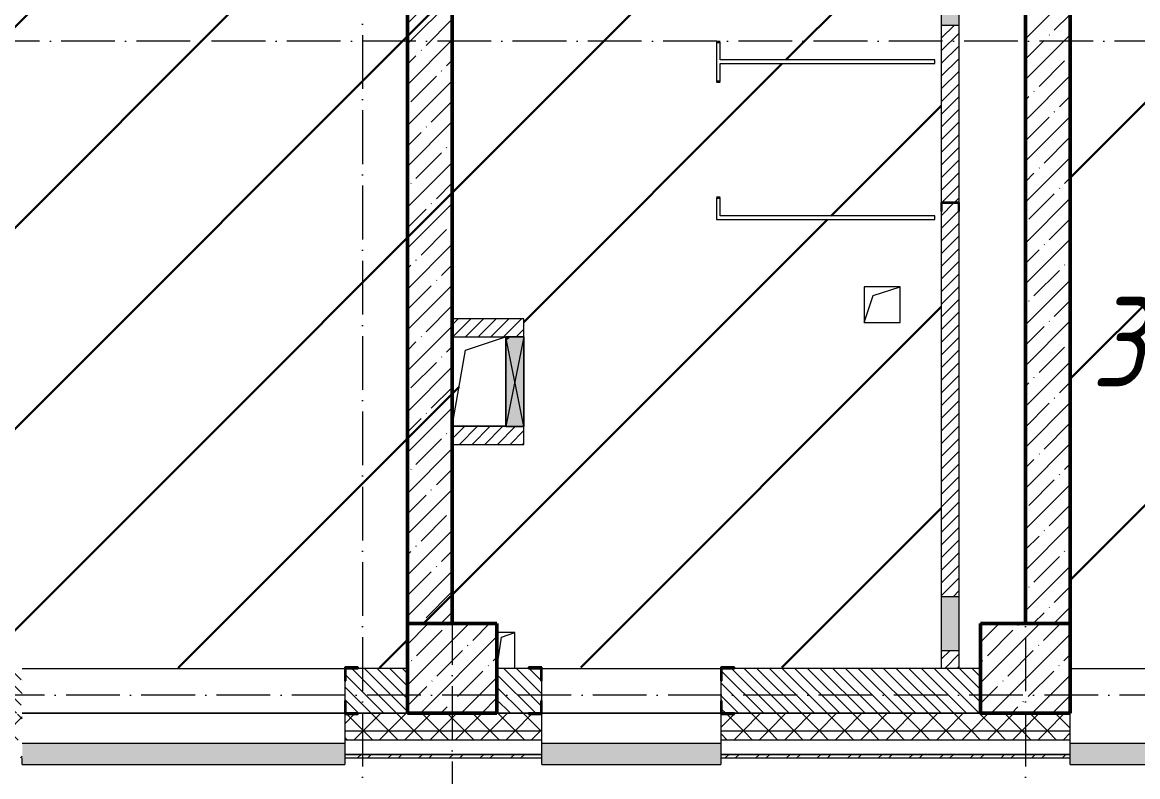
# Model space of a CAD drawing. Header units: millimetres. Extents: x -17017 to 628417, y -109036 to 199237.
# Drawn here: x 584610 to 590837, y -35689 to -31480 of the extents above; entities that cross this region are included whole.
import ezdxf

# ---------------------------------------------------------------- set-up
doc = ezdxf.new("R2010")
doc.units = ezdxf.units.MM
doc.linetypes.add('50_200_ШТРИХ_1Т_ш5_п1_п1_', pattern=[700, 500, -100, 0, -100])
for name, color, linetype, lineweight in [('A-DETL-GENF-OTLN', 7, 'Continuous', 9), ('A-DOOR-OPNG-MCUT', 7, 'Continuous', 35), ('A-FLOR-____-OTLN', 7, 'Continuous', 9), ('A-GENM-____-MCUT', 7, 'Continuous', 25), ('A-GENM-____-OTLN', 7, 'Continuous', 9), ('A-GENM-____-OTLN-1', 7, 'Continuous', 25), ('A-GLAZ-____-OTLN', 7, 'Continuous', 9), ('A-WALL-____-MCUT', 7, 'Continuous', 13), ('A-WALL-____-MCUT-1', 7, 'Continuous', 9), ('A-WALL-____-MCUT-2', 7, 'Continuous', 50), ('A-WALL-____-OTLN', 7, 'Continuous', 9), ('A-WALL-____-PATT-1', 7, 'Continuous', 9), ('A-WALL-FNSH-MCUT-1', 7, 'Continuous', 9), ('S-COLS-____-MCUT', 7, 'Continuous', 50), ('S-COLS-____-OTLN', 7, 'Continuous', 9), ('S-GRID-____-OTLN-1', 7, '50_200_ШТРИХ_1Т_ш5_п1_п1_', 9), ('Марки помещений', 7, 'Continuous', 9), ('стяжа', 7, 'Continuous', 30)]:
    doc.layers.add(name, color=color, linetype=linetype, lineweight=lineweight)
doc.layers.add('A-DOOR-____-OTLN-1', color=7, linetype='Continuous', lineweight=9, true_color=0xffffff)
doc.layers.add('A-GLAZ-____-OTLN-1', color=7, linetype='Continuous', lineweight=9, true_color=0xc0c0c0)
doc.styles.add('ISOCPEUR_I_2', font='isocpeui.ttf', dxfattribs={"width": 0.85, "height": 2.3})
pattern_1 = [(45, (523510, -90515.61), (-114.04925, 114.04925), []), (45, (523624.06, -90515.61), (-114.04925, 114.04925), [201.612, -40.322, 3.353, -36.97])]
pattern_2 = [(45, (523510.01, -90515.61), (-70.71068, 70.71068), []), (135, (523510.01, -90515.61), (-70.71068, -70.71068), [])]
pattern_3 = [(45, (523510.01, -90515.614), (-35.35534, 35.35534), [])]
pattern_4 = [(135, (523510.01, -90515.614), (-35.35534, -35.35534), [])]

# ---------------------------------------------------------------- blocks, each defined once
blk = doc.blocks.new('BSC_Колонна _Прямоугольная - 500х500-V20-АР1_План отверстий 3 этажа в осях 1-64_Ю-ЯЯ')
at = {"layer": 'S-COLS-____-OTLN'}
h = blk.add_hatch(dxfattribs=at)
h.set_pattern_fill('FP_27', color=256, style=0, pattern_type=2)
h.set_pattern_definition([(45, (-63500, -55431.04), (-114.04925, 114.04925), []), (45, (-63385.95, -55431.04), (-114.04925, 114.04925), [201.613, -40.323, 3.353, -36.97])])
h.paths.add_polyline_path([(-250, -250), (250, -250), (250, 250), (-250, 250)], flags=0)
at = {"layer": 'S-COLS-____-MCUT'}
for p, q in [((250, 250), (-250, 250)), ((-250, 250), (-250, -250)), ((250, -250), (250, 250)), ((-250, -250), (250, -250))]:
    blk.add_line(p, q, dxfattribs=at)
blk = doc.blocks.new('BSC_Колонна _Прямоугольная - 500х500-V61-АР1_План отверстий 3 этажа в осях 1-64_Ю-ЯЯ')
at = {"layer": 'S-COLS-____-OTLN'}
h = blk.add_hatch(dxfattribs=at)
h.set_pattern_fill('FP_69', color=256, style=0, pattern_type=2)
h.set_pattern_definition([(45, (-66700, -55431.04), (-114.04925, 114.04925), []), (45, (-66585.95, -55431.04), (-114.04925, 114.04925), [201.613, -40.323, 3.353, -36.97])])
h.paths.add_polyline_path([(-250, -250), (250, -250), (250, 250), (-250, 250)], flags=0)
at = {"layer": 'S-COLS-____-MCUT'}
for p, q in [((250, 250), (-250, 250)), ((-250, 250), (-250, -250)), ((250, -250), (250, 250)), ((-250, -250), (250, -250))]:
    blk.add_line(p, q, dxfattribs=at)
blk = doc.blocks.new('DOR_ДУ_распашная__1Ст_Прямоугольная_ШЕР - Вн_650х2100h_Кабинки С_у-18405741-АР1_План отверстий 3 этажа в осях 1-64_Ю-ЯЯ')
at = {"layer": 'A-DOOR-OPNG-MCUT'}
for p, q in [((-325, -10), (-325, 10)), ((325, 10), (325, -10))]:
    blk.add_line(p, q, dxfattribs=at)
blk = doc.blocks.new('Фахверк_СКБ_Уголок - 250_2700-27497298-АР1_План отверстий 3 этажа в осях 1-64_Ю-ЯЯ')
at = {"layer": 'A-GENM-____-MCUT'}
for p, q in [((200, 181), (125, 181)), ((125, 181), (125, 106)), ((131, 106), (131, 175)), ((131, 175), (200, 175)), ((200, 175), (200, 181)), ((125, 106), (131, 106)), ((131, -6), (125, -6)), ((125, -6), (125, -81)), ((131, -75), (131, -6)), ((125, -81), (200, -81)), ((200, -75), (131, -75)), ((200, -81), (200, -75))]:
    blk.add_line(p, q, dxfattribs=at)
blk = doc.blocks.new('154_Фахверк_СКБ_Швеллер - Тип_100_3960-28331862-АР1_План отверстий 3 этажа в осях 1-64_Ю-ЯЯ')
at = {"layer": 'A-GENM-____-MCUT'}
for p, q in [((175, 50), (125, 50)), ((125, 50), (125, -50)), ((128, 47), (175, 47)), ((128, -47), (128, 47)), ((175, 47), (175, 50)), ((125, -50), (175, -50)), ((175, -47), (128, -47)), ((175, -50), (175, -47))]:
    blk.add_line(p, q, dxfattribs=at)
blk = doc.blocks.new('AR_Отверстие Ниша - Лючок-32402933-АР1_План отверстий 3 этажа в осях 1-64_Ю-ЯЯ')
at = {"layer": 'A-GLAZ-____-OTLN'}
blk.add_hatch(color=256, dxfattribs=at).paths.add_polyline_path([(150, -50), (150, 50), (-150, 50), (-150, -50)], flags=0)
for p, q in [((150, 50), (-150, 50)), ((-150, 50), (-150, -50)), ((150, -50), (150, 50)), ((-150, -50), (150, -50))]:
    blk.add_line(p, q, dxfattribs=at)
blk = doc.blocks.new('AR_Отверстие Ниша - Лючок-32402858-АР1_План отверстий 3 этажа в осях 1-64_Ю-ЯЯ')
at = {"layer": 'A-GLAZ-____-OTLN'}
blk.add_hatch(color=256, dxfattribs=at).paths.add_polyline_path([(200, -50), (200, 50), (-200, 50), (-200, -50)], flags=0)
for p, q in [((200, 50), (-200, 50)), ((-200, 50), (-200, -50)), ((200, -50), (200, 50)), ((-200, -50), (200, -50))]:
    blk.add_line(p, q, dxfattribs=at)
blk = doc.blocks.new('AR_Отверстие прямоугольное _в плите_ - AR_Отверстие прямоугольное _в плите_-30459207-АР1_План отверстий 3 этажа в осях 1-64_Ю-ЯЯ')
at = {"layer": 'A-GENM-____-OTLN'}
for p, q in [((100, 100), (-100, 100)), ((-100, 100), (-100, -100)), ((-50, 50), (100, 100)), ((100, -100), (100, 100)), ((-100, -100), (-50, 50)), ((-100, -100), (100, -100))]:
    blk.add_line(p, q, dxfattribs=at)
blk = doc.blocks.new('AR_Отверстие прямоугольное _в плите_ - AR_Отверстие прямоугольное _в плите_-30510843-АР1_План отверстий 3 этажа в осях 1-64_Ю-ЯЯ')
at = {"layer": 'A-GENM-____-OTLN'}
for p, q in [((50, 100), (-50, 100)), ((-50, -100), (-25, 75)), ((-25, 75), (50, 100)), ((50, -100), (50, 100))]:
    blk.add_line(p, q, dxfattribs=at)
blk = doc.blocks.new('AR_Отверстие прямоугольное _в плите_ - AR_Отверстие прямоугольное _в плите_-30459333-АР1_План отверстий 3 этажа в осях 1-64_Ю-ЯЯ')
at = {"layer": 'A-GENM-____-OTLN'}
for p, q in [((-75, 175), (148.4, 249.5)), ((-150, -250), (-75, 175)), ((-150, -250), (150, -250))]:
    blk.add_line(p, q, dxfattribs=at)
blk = doc.blocks.new('Отлив_СКБ - Отлив витража_120_НВФ-31885283-АР1_План отверстий 3 этажа в осях 1-64_Ю-ЯЯ')
at = {"layer": 'A-GLAZ-____-OTLN-1'}
for points in [[(426.9, -2), (1000, -2), (1000, 0), (0, 0), (0, -2)], [(426.9, -120), (1000, -120), (1000, -2), (0, -2), (0, -120)]]:
    blk.add_hatch(color=256, dxfattribs=at).paths.add_polyline_path(points, flags=0)
at = {"layer": 'A-GLAZ-____-OTLN'}
for p, q in [((0, 0), (1000, 0)), ((1000, -2), (0, -2)), ((0, -120), (0, -83)), ((0, -120), (1000, -120)), ((1000, -83), (1000, -120))]:
    blk.add_line(p, q, dxfattribs=at)
blk = doc.blocks.new('Отлив_СКБ - Отлив витража_120_НВФ-31885687-АР1_План отверстий 3 этажа в осях 1-64_Ю-ЯЯ')
at = {"layer": 'A-GLAZ-____-OTLN-1'}
for points in [[(0, -2), (1800, -2), (1800, 0), (0, 0)], [(945, -120), (1800, -120), (1800, -2), (0, -2), (0, -120), (878.1, -120)]]:
    blk.add_hatch(color=256, dxfattribs=at).paths.add_polyline_path(points, flags=0)
at = {"layer": 'A-GLAZ-____-OTLN'}
for p, q in [((0, 0), (1800, 0)), ((1800, -2), (0, -2)), ((0, -120), (0, -83)), ((0, -120), (1800, -120)), ((1800, -83), (1800, -120))]:
    blk.add_line(p, q, dxfattribs=at)
blk = doc.blocks.new('AR_Отверстие прямоугольное _в стене__БезПР - AR_Отверстие прямоугольное _в стене__БезПР-36789228-АР1_План отверстий 3 этажа в осях 1-64_Ю-ЯЯ')
at = {"layer": 'A-GLAZ-____-OTLN'}
blk.add_hatch(color=256, dxfattribs=at).paths.add_polyline_path([(250, -50), (250, 50), (-250, 50), (-250, -50), (-192.4, -50)], flags=0)
at = {"layer": 'A-DETL-GENF-OTLN'}
for p, q in [((-250, -50), (-250, 50)), ((-250, 50), (250, 50)), ((250, 50), (-250, -50)), ((-250, 50), (250, -50)), ((250, 50), (-250, 50)), ((-250, 50), (-250, -50)), ((250, 50), (250, -50)), ((250, -50), (250, 50)), ((250, -50), (-250, -50)), ((-250, -50), (250, -50))]:
    blk.add_line(p, q, dxfattribs=at)
at = {"layer": 'A-GLAZ-____-OTLN'}
blk.add_line((250, 50), (-250, 50), dxfattribs=at)
blk = doc.blocks.new('3эт')
at = {"layer": 'S-GRID-____-OTLN-1', "color": 251, "ltscale": 0.6, "true_color": 0x636466}
for p, q in [((346770.7, 4029.4), (346770.7, -33971.9)), ((350470.7, 4029.4), (350470.7, -33971.9)), ((347270.7, 3756), (347270.7, -33828.9)), ((359250.7, -27932.4), (279101.9, -27932.4)), ((387845.1, -31582.4), (279101.9, -31582.4))]:
    blk.add_line(p, q, dxfattribs=at)

msp = doc.modelspace()

# ---------------------------------------------------------------- hatches: boundary and pattern name
at = {"layer": 'A-WALL-____-PATT-1'}
h = msp.add_hatch(dxfattribs=at)
h.set_pattern_fill('FP_12', color=256, style=0, pattern_type=2)
h.set_pattern_definition(pattern_1)
h.paths.add_polyline_path([(590210, -34834.6), (590460, -34834.6), (590460, -27334.6), (590210, -27334.6), (590210, -33292.2)], flags=0)
h = msp.add_hatch(dxfattribs=at)
h.set_pattern_fill('FP_8', color=256, style=0, pattern_type=2)
h.set_pattern_definition(pattern_3)
h.paths.add_polyline_path([(589740, -35084.6), (589840, -35084.6), (589840, -34984.6), (589740, -34984.6)], flags=0)
h.paths.add_polyline_path([(589832.2, -34684.6), (589840, -34684.6), (589840, -32534.6), (589837, -32534.6), (589837, -32487.6), (589743, -32487.6), (589743, -32534.6), (589740, -32534.6), (589740, -34684.6)], flags=0)
h.paths.add_polyline_path([(589837, -32484.6), (589840, -32484.6), (589840, -31494.6), (589740, -31494.6), (589740, -32484.6), (589789.5, -32484.6)], flags=0)
h.paths.add_polyline_path([(589762.5, -31094.6), (589840, -31094.6), (589840, -30664.6), (589740, -30664.6), (589740, -31094.6)], flags=0)
h.paths.add_polyline_path([(589840, -30164.6), (589840, -27949.6), (589740, -27949.6), (589740, -30164.6), (589744.5, -30164.6)], flags=0)
h.paths.add_polyline_path([(589840, -27649.6), (589840, -27534.6), (589740, -27534.6), (589740, -27649.6), (589835.2, -27649.6)], flags=0)
h = msp.add_hatch(dxfattribs=at)
h.set_pattern_fill('FP_12', color=256, style=0, pattern_type=2)
h.set_pattern_definition(pattern_1)
h.paths.add_polyline_path([(587010, -34834.6), (587010, -27834.6), (586760, -27834.6), (586760, -34834.6)], flags=0)
h = msp.add_hatch(dxfattribs=at)
h.set_pattern_fill('FP_8', color=256, style=0, pattern_type=2)
h.set_pattern_definition(pattern_3)
h.paths.add_polyline_path([(587010, -33234.6), (587310, -33234.6), (587310, -33134.6), (587010, -33134.6)], flags=0)
h = msp.add_hatch(dxfattribs=at)
h.set_pattern_fill('FP_8', color=256, style=0, pattern_type=2)
h.set_pattern_definition(pattern_3)
h.paths.add_polyline_path([(587310, -33234.6), (587410, -33234.6), (587410, -33134.6), (587310, -33134.6)], flags=0)
h = msp.add_hatch(dxfattribs=at)
h.set_pattern_fill('FP_8', color=256, style=0, pattern_type=2)
h.set_pattern_definition(pattern_3)
h.paths.add_polyline_path([(587010, -33834.6), (587410, -33834.6), (587410, -33734.6), (587010, -33734.6)], flags=0)
h = msp.add_hatch(dxfattribs=at)
h.set_pattern_fill('FP_9', color=256, style=0, pattern_type=2)
h.set_pattern_definition(pattern_4)
h.paths.add_polyline_path([(586416, -35334.6), (586760, -35334.6), (586760, -35084.6), (586416, -35084.6), (586416, -35153.6), (586410, -35153.6), (586410, -35265.6), (586416, -35265.6)], flags=0)
h.paths.add_polyline_path([(584535, -35334.6), (584604, -35334.6), (584604, -35265.6), (584610, -35265.6), (584610, -35153.6), (584604, -35153.6), (584604, -35084.6), (583416, -35084.6), (583416, -35153.6), (583410, -35153.6), (583410, -35265.6), (583416, -35265.6), (583416, -35334.6), (583589.8, -35334.6)], flags=0)
h.paths.add_polyline_path([(581604, -35334.6), (581604, -35265.6), (581610, -35265.6), (581610, -35153.6), (581604, -35153.6), (581604, -35084.6), (581260, -35084.6), (581260, -35334.6), (581535, -35334.6)], flags=0)
h = msp.add_hatch(dxfattribs=at)
h.set_pattern_fill('FP_9', color=256, style=0, pattern_type=2)
h.set_pattern_definition(pattern_4)
h.paths.add_polyline_path([(589960, -35334.6), (589960, -35084.6), (588516, -35084.6), (588516, -35153.6), (588510, -35153.6), (588510, -35265.6), (588516, -35265.6), (588516, -35334.6), (588892.2, -35334.6)], flags=0)
h.paths.add_polyline_path([(587260, -35334.6), (587504, -35334.6), (587504, -35265.6), (587510, -35265.6), (587510, -35153.6), (587504, -35153.6), (587504, -35084.6), (587260, -35084.6), (587260, -35328.6)], flags=0)
h = msp.add_hatch(dxfattribs=at)
h.set_pattern_fill('FP_4', color=256, style=0, pattern_type=2)
h.set_pattern_definition(pattern_2)
h.paths.add_polyline_path([(597729.5, -35434.6), (597810, -35434.6), (597810, -35334.6), (591460, -35334.6), (591460, -35434.6), (594194.6, -35434.6)], flags=0)
h.paths.add_polyline_path([(587124.7, -35434.6), (587510, -35434.6), (587510, -35340.6), (587435, -35340.6), (587435, -35334.6), (586485, -35334.6), (586485, -35340.6), (586410, -35340.6), (586410, -35434.6), (586760, -35434.6)], flags=0)
h.paths.add_polyline_path([(588892.2, -35434.6), (590460, -35434.6), (590460, -35334.6), (588585, -35334.6), (588585, -35340.6), (588510, -35340.6), (588510, -35434.6)], flags=0)
h.paths.add_polyline_path([(583485, -35434.6), (584610, -35434.6), (584610, -35340.6), (584535, -35340.6), (584535, -35334.6), (583485, -35334.6), (583485, -35340.6), (583410, -35340.6), (583410, -35434.6), (583416, -35434.6)], flags=0)
h.paths.add_polyline_path([(581610, -35434.6), (581610, -35340.6), (581535, -35340.6), (581535, -35334.6), (580485, -35334.6), (580485, -35340.6), (580410, -35340.6), (580410, -35434.6), (580938.6, -35434.6)], flags=0)
h.paths.add_polyline_path([(577485, -35434.6), (578610, -35434.6), (578610, -35340.6), (578535, -35340.6), (578535, -35334.6), (577485, -35334.6), (577485, -35340.6), (577410, -35340.6), (577410, -35434.6)], flags=0)
h.paths.add_polyline_path([(575535, -35434.6), (575610, -35434.6), (575610, -35340.6), (575535, -35340.6), (575535, -35334.6), (574485, -35334.6), (574485, -35340.6), (574410, -35340.6), (574410, -35434.6), (574752.4, -35434.6)], flags=0)
h.paths.add_polyline_path([(571760, -35434.6), (572610, -35434.6), (572610, -35340.6), (572535, -35340.6), (572535, -35334.6), (571485, -35334.6), (571485, -35340.6), (571410, -35340.6), (571410, -35434.6), (571485, -35434.6)], flags=0)
h.paths.add_polyline_path([(569450.1, -35434.6), (569610, -35434.6), (569610, -35340.6), (569535, -35340.6), (569535, -35334.6), (567935, -35334.6), (567935, -35340.6), (567860, -35340.6), (567860, -35434.6), (568566.3, -35434.6)], flags=0)
h.paths.add_polyline_path([(565915.1, -35434.6), (566060, -35434.6), (566060, -35340.6), (565985, -35340.6), (565985, -35334.6), (564935, -35334.6), (564935, -35340.6), (564860, -35340.6), (564860, -35434.6)], flags=0)
h.paths.add_polyline_path([(563060, -35434.6), (563060, -35340.6), (562985, -35340.6), (562985, -35334.6), (561935, -35334.6), (561935, -35340.6), (561860, -35340.6), (561860, -35434.6), (562380.2, -35434.6)], flags=0)
h.paths.add_polyline_path([(559729, -35434.6), (560060, -35434.6), (560060, -35340.6), (559985, -35340.6), (559985, -35334.6), (558935, -35334.6), (558935, -35340.6), (558860, -35340.6), (558860, -35434.6), (559287.1, -35434.6)], flags=0)
h.paths.add_polyline_path([(555935, -35434.6), (557060, -35434.6), (557060, -35340.6), (556985, -35340.6), (556985, -35334.6), (555935, -35334.6), (555935, -35340.6), (555860, -35340.6), (555860, -35434.6), (555866, -35434.6)], flags=0)
h.paths.add_polyline_path([(552860, -35434.6), (554060, -35434.6), (554060, -35340.6), (553985, -35340.6), (553985, -35334.6), (552935, -35334.6), (552935, -35340.6), (552860, -35340.6)], flags=0)
h.paths.add_polyline_path([(551060, -35434.6), (551060, -35340.6), (550985, -35340.6), (550985, -35334.6), (549935, -35334.6), (549935, -35340.6), (549860, -35340.6), (549860, -35434.6), (550891.7, -35434.6)], flags=0)
h.paths.add_polyline_path([(546935, -35434.6), (548060, -35434.6), (548060, -35340.6), (547985, -35340.6), (547985, -35334.6), (546935, -35334.6), (546935, -35340.6), (546860, -35340.6), (546860, -35434.6), (546866, -35434.6)], flags=0)
h.paths.add_polyline_path([(545060, -35434.6), (545060, -35340.6), (544985, -35340.6), (544985, -35334.6), (543935, -35334.6), (543935, -35340.6), (543860, -35340.6), (543860, -35434.6), (544985, -35434.6)], flags=0)
h.paths.add_polyline_path([(541710, -35434.6), (542060, -35434.6), (542060, -35340.6), (541985, -35340.6), (541985, -35334.6), (540935, -35334.6), (540935, -35340.6), (540860, -35340.6), (540860, -35434.6), (541210, -35434.6)], flags=0)
h.paths.add_polyline_path([(539860, -35434.6), (539860, -35340.6), (539785, -35340.6), (539785, -35334.6), (530060, -35334.6), (530060, -35434.6), (539403.2, -35434.6)], flags=0)
h.paths.add_polyline_path([(529060, -35434.6), (529060, -35334.6), (521060, -35334.6), (521060, -35434.6), (527030.9, -35434.6)], flags=0)
h = msp.add_hatch(dxfattribs=at)
h.set_pattern_fill('FP_4', color=256, style=0, pattern_type=2)
h.set_pattern_definition(pattern_2)
h.paths.add_polyline_path([(597810, -35484.6), (597810, -35434.6), (591460, -35434.6), (591460, -35484.6), (597729.5, -35484.6)], flags=0)
h.paths.add_polyline_path([(590460, -35484.6), (590460, -35434.6), (588510, -35434.6), (588510, -35484.6), (588892.2, -35484.6)], flags=0)
h.paths.add_polyline_path([(584610, -35484.6), (584610, -35434.6), (583410, -35434.6), (583410, -35484.6), (583589.8, -35484.6)], flags=0)
h.paths.add_polyline_path([(587124.7, -35484.6), (587510, -35484.6), (587510, -35434.6), (586410, -35434.6), (586410, -35484.6)], flags=0)
h.paths.add_polyline_path([(580938.6, -35484.6), (581610, -35484.6), (581610, -35434.6), (580410, -35434.6), (580410, -35484.6)], flags=0)
h.paths.add_polyline_path([(578610, -35484.6), (578610, -35434.6), (577410, -35434.6), (577410, -35484.6), (578287.4, -35484.6)], flags=0)
h.paths.add_polyline_path([(575610, -35484.6), (575610, -35434.6), (574410, -35434.6), (574410, -35484.6), (574752.4, -35484.6)], flags=0)
h.paths.add_polyline_path([(572610, -35484.6), (572610, -35434.6), (571410, -35434.6), (571410, -35484.6), (572101.2, -35484.6)], flags=0)
h.paths.add_polyline_path([(569610, -35484.6), (569610, -35434.6), (567860, -35434.6), (567860, -35484.6), (569450.1, -35484.6)], flags=0)
h.paths.add_polyline_path([(566060, -35484.6), (566060, -35434.6), (564860, -35434.6), (564860, -35484.6), (565915.1, -35484.6)], flags=0)
h.paths.add_polyline_path([(563060, -35484.6), (563060, -35434.6), (561860, -35434.6), (561860, -35484.6), (562380.2, -35484.6)], flags=0)
h.paths.add_polyline_path([(560060, -35484.6), (560060, -35434.6), (558860, -35434.6), (558860, -35484.6), (559729, -35484.6)], flags=0)
h.paths.add_polyline_path([(555860, -35484.6), (557060, -35484.6), (557060, -35434.6), (555860, -35434.6)], flags=0)
h.paths.add_polyline_path([(553542.9, -35484.6), (554060, -35484.6), (554060, -35434.6), (552860, -35434.6), (552860, -35484.6)], flags=0)
h.paths.add_polyline_path([(550891.7, -35484.6), (551060, -35484.6), (551060, -35434.6), (549860, -35434.6), (549860, -35484.6), (550007.9, -35484.6)], flags=0)
h.paths.add_polyline_path([(548060, -35484.6), (548060, -35434.6), (546860, -35434.6), (546860, -35484.6), (547356.7, -35484.6)], flags=0)
h.paths.add_polyline_path([(544705.6, -35484.6), (545060, -35484.6), (545060, -35434.6), (543860, -35434.6), (543860, -35484.6)], flags=0)
h.paths.add_polyline_path([(542054.4, -35484.6), (542060, -35484.6), (542060, -35434.6), (540860, -35434.6), (540860, -35484.6), (541170.6, -35484.6)], flags=0)
h.paths.add_polyline_path([(539403.2, -35484.6), (539860, -35484.6), (539860, -35434.6), (530060, -35434.6), (530060, -35484.6), (537635.7, -35484.6)], flags=0)
h.paths.add_polyline_path([(529060, -35484.6), (529060, -35434.6), (520960, -35434.6), (520960, -35484.6), (527030.9, -35484.6)], flags=0)
h = msp.add_hatch(dxfattribs=at)
h.set_pattern_fill('FP_6', color=256, style=0, pattern_type=2)
h.set_pattern_definition([(45, (523510.01, -90515.61), (-85.53659, 85.53659), []), (45, (523567.03, -90515.61), (-85.53659, 85.53659), [])])
h.paths.add_polyline_path([(597710, -35584.6), (597710, -35564.6), (591460, -35564.6), (591460, -35584.6), (594194.6, -35584.6)], flags=0)
h.paths.add_polyline_path([(590460, -35584.6), (590460, -35564.6), (588510, -35564.6), (588510, -35584.6), (588892.2, -35584.6)], flags=0)
h.paths.add_polyline_path([(586410, -35584.6), (587510, -35584.6), (587510, -35564.6), (586410, -35564.6)], flags=0)
h.paths.add_polyline_path([(584030, -35584.6), (584610, -35584.6), (584610, -35564.6), (584030, -35564.6)], flags=0)
at = {"layer": 'стяжа'}
h = msp.add_hatch(dxfattribs=at)
h.set_pattern_fill('ANSI31', color=5, scale=250)
h.set_pattern_definition([(45, (239739.3, -3652.16), (-561.266, 561.266), [])])
h.paths.add_polyline_path([(531110, -28734.6), (530910, -28734.6), (529310, -28734.6), (529060, -28734.6), (529060, -28984.6), (529060, -31334.6), (529060, -31834.6), (529060, -35084.6), (530060, -35084.6), (531110, -35084.6), (531110, -33534.6), (531110, -32604.6), (531031.5, -32604.6), (531031.5, -32364.6), (531110, -32364.6), (531110, -31684.6)])
h.paths.add_polyline_path([(528410, -27084.6), (528410, -26534.6), (528410, -26484.6), (528410, -26384.6), (528860, -26384.6), (528860, -25509.6), (528854, -25509.6), (528854, -25434.6), (528860, -24784.6), (528860, -23834.6), (529060, -23834.6), (529060, -23734.6), (528991, -23734.6), (528929, -23734.6), (528854, -23734.6), (528854, -23659.6), (528858.2, -23434.6), (527160, -23434.6), (527110, -23434.6), (523360, -23434.6), (523310, -23434.6), (523310, -23431.6), (523357, -23431.6), (523357, -23337.6), (523310, -23337.6), (523310, -23334.6), (521560, -23334.6), (521560, -22834.6), (521060, -22834.6), (520960, -22834.6), (520960, -23734.6), (521054, -23734.6), (521060, -23734.6), (521060, -25534.6), (521129, -25534.6), (521241, -25534.6), (521310, -25534.6), (521310, -23734.6), (521316, -23659.6), (521316, -23734.6), (521310, -25534.6), (521316, -25534.6), (521316, -25609.6), (521312.9, -26134.6), (521410, -26134.6), (521410, -26334.6), (521310, -26334.6), (521310, -26609.6), (521316, -26609.6), (521316, -26684.6), (521310, -28484.6), (521560, -28484.6), (521560, -28984.6), (521554, -28984.6), (521411.1, -28984.6), (521410, -28984.9), (521410, -29184.9), (521310, -29184.9), (521310, -29459.6), (521316, -29459.6), (521316, -29534.6), (521310, -31334.6), (521560, -31334.6), (521560, -31834.6), (521411.1, -31834.6), (521410, -31834.9), (521410, -32034.9), (521310, -32034.9), (521310, -32459.6), (521316, -32459.6), (521316, -32534.6), (521310, -34334.6), (521316, -34334.6), (521316, -34409.6), (521310, -34834.6), (521560, -34834.6), (521560, -35084.6), (528810, -35084.6), (528810, -32634.6), (528410, -32634.6), (528410, -32534.6), (528410, -32484.6), (528410, -31984.6)])
h.paths.add_polyline_path([(521310, -23728.6), (521241, -23728.6), (521129, -23734.6), (521241, -23734.6)], flags=16)
h.paths.add_polyline_path([(541360, -27834.6), (541210, -27834.6), (541210, -27534.6), (541085, -27534.6), (541085, -27540.6), (541010, -27540.6), (541010, -27534.6), (539935, -27534.6), (539935, -27540.6), (539866, -27540.6), (539860, -27540.6), (539785, -27540.6), (539420, -27538.6), (539420, -27910.6), (539426, -27910.6), (539426, -28158.6), (539420, -29034.6), (539420, -29084.6), (539420, -30804.6), (540110, -30804.6), (540160, -30804.6), (540160, -30904.6), (540110, -30904.6), (537610, -30904.6), (537260, -30904.6), (537260, -32214.6), (537260, -32514.6), (537260, -33004.6), (537260, -33054.6), (537260, -34074.6), (537260, -34474.6), (537260, -35084.6), (539785, -35084.6), (539785, -35078.6), (539860, -35078.6), (539860, -35084.6), (540860, -35084.6), (540860, -35078.6), (540935, -35078.6), (541010, -35080.2), (541010, -34984.6), (541210, -34984.6), (541210, -34834.6), (541360, -34834.6), (541360, -31334.6), (541354, -31334.6), (541354, -31259.6)])
h.paths.add_polyline_path([(539690, -27934.6), (539490, -27934.6), (539490, -27734.6), (539690, -27734.6)], flags=16)
h.paths.add_polyline_path([(538515, -30939.6), (538515, -31089.6), (538495, -31089.6), (538495, -30939.6)], flags=16)
h.paths.add_polyline_path([(538515, -31739.6), (538515, -32059.6), (538495, -32059.6), (538495, -31909.6), (537295, -31909.6), (537295, -31889.6), (538495, -31889.6), (538495, -31739.6)], flags=16)
h.paths.add_polyline_path([(538880, -32784.6), (538880, -32984.6), (538680, -32984.6), (538680, -32784.6)], flags=16)
h.paths.add_polyline_path([(538515, -32709.6), (538515, -33029.6), (538495, -33029.6), (538495, -32879.6), (537295, -32879.6), (537295, -32859.6), (538495, -32859.6), (538495, -32709.6)], flags=16)
h.paths.add_polyline_path([(538515, -33679.6), (538515, -33999.6), (538495, -33999.6), (538495, -33849.6), (537295, -33849.6), (537295, -33829.6), (538495, -33829.6), (538495, -33679.6)], flags=16)
h.paths.add_polyline_path([(538515, -34649.6), (538515, -35049.6), (538495, -35049.6), (538495, -34649.6)], flags=16)
h.paths.add_polyline_path([(556010, -27534.6), (555885, -27534.6), (555885, -27540.6), (555810, -27540.6), (555804, -27540.6), (555735, -27540.6), (555615, -27534.6), (554915, -27534.6), (554110, -27534.6), (554110, -27540.6), (554035, -27540.6), (553710, -27534.6), (553710, -27834.6), (553710, -28234.6), (553210, -28234.6), (552760, -28234.6), (548164, -28234.6), (548164, -28240.6), (547716, -28240.6), (547690, -28234.6), (547590, -28234.6), (547590, -27534.6), (547210, -27534.6), (547010, -27534.6), (546560, -27534.6), (546560, -27934.6), (545560, -27934.6), (545110, -27934.6), (544210, -27934.6), (544210, -27834.6), (544210, -27534.6), (543410, -27534.6), (542710, -27534.6), (542585, -27534.6), (542585, -27540.6), (542516, -27540.6), (542510, -27540.6), (542435, -27540.6), (542210, -27536.4), (542210, -28034.6), (541560, -28034.6), (541560, -31259.6), (541566, -31259.6), (541566, -31334.6), (541560, -34834.6), (541710, -34834.6), (541710, -34984.6), (541910, -34984.6), (541910, -35084.6), (541985, -35084.6), (541985, -35078.6), (542060, -35078.6), (543860, -35084.6), (543860, -35078.6), (543935, -35078.6), (544210, -35084.6), (544210, -34834.6), (544710, -34834.6), (544710, -34984.6), (544910, -34984.6), (544910, -35084.6), (544985, -35084.6), (544985, -35078.6), (545060, -35078.6), (545060, -35084.6), (546860, -35084.6), (546860, -35078.6), (546935, -35078.6), (547985, -35084.6), (547985, -35078.6), (548060, -35078.6), (549860, -35084.6), (549860, -35078.6), (549935, -35078.6), (550010, -35080.2), (550010, -34984.6), (550210, -34984.6), (550210, -34834.6), (550710, -34834.6), (550710, -34984.6), (550910, -34984.6), (550910, -35084.6), (550985, -35084.6), (550985, -35078.6), (551060, -35078.6), (551060, -35084.6), (552860, -35084.6), (552860, -35078.6), (552935, -35078.6), (553210, -35084.6), (553210, -34834.6), (553710, -34834.6), (553710, -34984.6), (553910, -34984.6), (553910, -35084.6), (553985, -35084.6), (553985, -35078.6), (554060, -35078.6), (554060, -35084.6), (555860, -35084.6), (555860, -35078.6), (555935, -35078.6), (556010, -35084.6), (556010, -31584.6), (556004, -31584.6), (556004, -31509.6)])
h.paths.add_polyline_path([(568504, -31259.6), (568510, -27834.6), (568210, -27834.6), (568210, -27584.6), (567810, -27584.6), (567612.5, -27584.6), (567112.5, -27584.6), (566110, -27584.6), (565910, -27584.6), (565910, -27984.6), (565810, -27984.6), (565760, -27984.6), (565410, -27984.6), (564410, -27984.6), (564410, -27584.6), (563710, -27584.6), (563710, -27984.6), (563534, -27984.6), (563534, -27990.6), (563086, -27990.6), (562210, -27984.6), (562210, -27834.6), (562210, -27534.6), (561885, -27534.6), (561885, -27540.6), (561810, -27540.6), (561804, -27540.6), (561735, -27540.6), (561410, -27534.6), (560910, -27534.6), (560110, -27534.6), (560110, -27540.6), (560035, -27540.6), (559710, -27534.6), (559710, -27834.6), (559710, -27934.6), (558760, -27934.6), (558410, -27934.6), (558360, -27934.6), (558310, -27934.6), (558210, -27934.6), (558210, -27534.6), (557510, -27534.6), (557510, -27934.6), (556210, -27934.6), (556210, -31509.6), (556216, -31509.6), (556216, -31584.6), (556210, -35084.6), (556985, -35084.6), (556985, -35078.6), (557060, -35078.6), (558860, -35084.6), (558860, -35078.6), (558935, -35078.6), (559010, -35080.2), (559010, -34984.6), (559210, -34984.6), (559210, -34834.6), (559710, -34834.6), (559710, -34984.6), (559910, -34984.6), (559910, -35084.6), (559985, -35084.6), (559985, -35078.6), (560060, -35078.6), (560060, -35084.6), (561860, -35084.6), (561860, -35078.6), (561935, -35078.6), (562210, -35084.6), (562210, -34834.6), (562710, -34834.6), (562710, -34984.6), (562910, -34984.6), (562910, -35084.6), (562985, -35084.6), (562985, -35078.6), (563060, -35078.6), (563060, -35084.6), (564860, -35084.6), (564860, -35078.6), (564935, -35078.6), (565985, -35084.6), (565985, -35078.6), (566060, -35078.6), (567860, -35084.6), (567860, -35078.6), (567935, -35078.6), (568010, -35080.2), (568010, -34984.6), (568210, -34984.6), (568210, -34834.6), (568510, -34834.6), (568510, -31334.6), (568504, -31334.6)])
h.paths.add_polyline_path([(577360, -30084.6), (577360, -29984.6), (577360, -29934.6), (577360, -29484.6), (577360, -28184.6), (573760, -28184.6), (573360, -28184.6), (573310, -28184.6), (573160, -28184.6), (573160, -27534.6), (572260, -27534.6), (572260, -27834.6), (571760, -27834.6), (571760, -27534.6), (571435, -27534.6), (571435, -27540.6), (571360, -27540.6), (571354, -27540.6), (571285, -27540.6), (570945, -27534.6), (570095, -27534.6), (569660, -27534.6), (569660, -27540.6), (569585, -27540.6), (569260, -27534.6), (569260, -27834.6), (568960, -27834.6), (568960, -31259.6), (568966, -31259.6), (568966, -31334.6), (568960, -34834.6), (569260, -34834.6), (569260, -34984.6), (569460, -34984.6), (569460, -35084.6), (569535, -35084.6), (569535, -35078.6), (569610, -35078.6), (569610, -35084.6), (571410, -35084.6), (571410, -35078.6), (571485, -35078.6), (571760, -35084.6), (571760, -34834.6), (572260, -34834.6), (572260, -34984.6), (572460, -34984.6), (572460, -35084.6), (572535, -35084.6), (572535, -35078.6), (572610, -35078.6), (574410, -35084.6), (574410, -35078.6), (574485, -35078.6), (575535, -35084.6), (575535, -35078.6), (575610, -35078.6), (577410, -35084.6), (577410, -35078.6), (577485, -35078.6), (577560, -35080.2), (577560, -34984.6), (577760, -34984.6), (577760, -34834.6), (577910, -34834.6), (577910, -31409.6), (577904, -31409.6), (577904, -31334.6), (577906.2, -30084.6)])
h.paths.add_polyline_path([(586760, -27834.6), (586760, -27534.6), (585935, -27534.6), (585935, -27540.6), (585860, -27540.6), (585854, -27540.6), (585785, -27540.6), (584135, -27534.8), (584135, -27540.6), (584066, -27540.6), (584060, -27540.6), (583985, -27540.6), (583710, -27539.6), (583710, -28034.6), (583610, -28034.6), (583560, -28034.6), (583110, -28034.6), (580760, -28034.6), (580760, -27834.6), (580760, -27534.6), (580435, -27534.6), (580435, -27540.6), (580360, -27540.6), (580354, -27540.6), (580285, -27540.6), (579860, -27534.6), (579010, -27534.6), (578660, -27534.6), (578660, -27540.6), (578585, -27540.6), (578260, -27534.6), (578260, -27834.6), (578110, -27834.6), (578110, -31334.6), (578116, -31334.6), (578116, -31409.6), (578110, -34834.6), (578260, -34834.6), (578260, -34984.6), (578460, -34984.6), (578460, -35084.6), (578535, -35084.6), (578535, -35078.6), (578610, -35078.6), (580410, -35084.6), (580410, -35078.6), (580485, -35078.6), (580560, -35080.2), (580560, -34984.6), (580760, -34984.6), (580760, -34834.6), (581260, -34834.6), (581260, -34984.6), (581460, -34984.6), (581460, -35084.6), (581535, -35084.6), (581535, -35078.6), (581610, -35078.6), (581610, -35084.6), (583410, -35084.6), (583410, -35078.6), (583485, -35078.6), (584535, -35084.6), (584535, -35078.6), (584610, -35078.6), (586410, -35084.6), (586410, -35078.6), (586485, -35078.6), (586760, -35084.6), (586760, -34834.6)])
h.paths.add_polyline_path([(589740, -31494.6), (589740, -31094.6), (589740, -30664.6), (589740, -30164.6), (589740, -29934.6), (588840, -29934.6), (588590, -29934.6), (588460, -29934.6), (588410, -29934.6), (588410, -29834.6), (588460, -29834.6), (588590, -29834.6), (588840, -29834.6), (589740, -29834.6), (589740, -27949.6), (589740, -27649.6), (589740, -27534.6), (589085, -27534.6), (589085, -27540.6), (589010, -27540.6), (589004, -27540.6), (588935, -27540.6), (588835, -27534.6), (588585, -27534.6), (587935, -27534.6), (587935, -27540.6), (587866, -27540.6), (587860, -27540.6), (587785, -27540.6), (587460, -27536.9), (587460, -28084.6), (587460, -28684.6), (587460, -29034.6), (587230, -29034.6), (587010, -29034.6), (587010, -28924.6), (587030, -28934.6), (587230, -28934.6), (587360, -28934.6), (587360, -28684.6), (587360, -28084.6), (587360, -27534.6), (587260, -27534.6), (587260, -27834.6), (586760, -27834.6), (586760, -34834.6), (587260, -34834.6), (587260, -34884.6), (587360, -34884.6), (587360, -35084.6), (587435, -35084.6), (587435, -35078.6), (587510, -35078.6), (588510, -35084.6), (588510, -35078.6), (588585, -35078.6), (589740, -35083.6), (589740, -34984.6), (589740, -34684.6), (589740, -32534.6), (589740, -32484.6)])
h.paths.add_polyline_path([(588485, -31809.6), (588485, -31589.6), (588505, -31589.6), (588505, -31689.6), (589705, -31689.6), (589705, -31709.6), (588505, -31709.6), (588505, -31809.6)], flags=16)
h.paths.add_polyline_path([(588485, -32459.6), (588505, -32459.6), (588505, -32559.6), (589705, -32559.6), (589705, -32579.6), (588485, -32579.6)], flags=16)
h.paths.add_polyline_path([(587410, -33134.6), (587410, -33234.6), (587410, -33734.6), (587410, -33834.6), (587010, -33834.6), (587010, -33734), (587085, -33309), (587308.4, -33234.6), (587010, -33234.6), (587010, -33134.6)], flags=16)
h.paths.add_polyline_path([(587410, -33234.6), (587410, -33734.6), (587310, -33734.6), (587010, -33734.6), (587010, -33734), (587310, -33734), (587310, -33234.6)], flags=16)
h.paths.add_polyline_path([(587410, -33234.6), (587410, -33734.6), (587310, -33734.6), (587010, -33734), (587310, -33734), (587310, -33234.6)], flags=0)
h.paths.add_polyline_path([(588485, -30939.6), (588485, -30719.6), (588505, -30719.6), (588505, -30819.6), (589705, -30819.6), (589705, -30839.6), (588505, -30839.6), (588505, -30939.6)], flags=16)
h.paths.add_polyline_path([(588485, -30069.6), (588485, -29969.6), (588505, -29969.6), (588505, -30069.6)], flags=16)
h.paths.add_polyline_path([(589310, -32954.8), (589510, -32954.8), (589510, -33154.8), (589310, -33154.8)], flags=16)
h.paths.add_polyline_path([(587210, -28684.6), (587010, -28684.6), (587050, -28074.6), (587210, -28034.6)], flags=16)
h.paths.add_polyline_path([(587610, -28234.6), (587610, -28034.6), (587810, -28034.6), (587810, -28234.6)], flags=16)
h.paths.add_polyline_path([(593554, -29309.6), (593554, -29240.6), (593554, -29234.6), (593554, -29159.6), (593560, -27534.6), (592760, -27534.6), (592760, -27584.6), (592260, -27584.6), (590660, -27584.6), (590460, -27584.6), (590460, -34834.6), (590460, -35084.6), (591460, -35084.6), (592510, -35084.6), (592510, -32604.6), (592431.5, -32604.6), (592431.5, -32364.6), (592510, -32364.6), (592510, -31684.6), (592510, -31434.6), (593560, -31434.6), (593560, -30909.6), (593554, -30909.6), (593554, -30834.6), (593559.7, -29309.6)])
h.paths.add_polyline_path([(597960, -27534.6), (596835, -27534.6), (596835, -27540.6), (596760, -27540.6), (596760, -27534.6), (595235, -27534.6), (595235, -27540.6), (595166, -27540.6), (595160, -27540.6), (595085, -27540.6), (594560, -27538.2), (594560, -27609.6), (594560, -28459.6), (594560, -29034.6), (594460, -29034.6), (594410, -29034.6), (593960, -29034.6), (593910, -29034.6), (593760, -29034.6), (593760, -29159.6), (593766, -29159.6), (593766, -29234.6), (593766, -29240.6), (593766, -29309.6), (593760, -30834.6), (593766, -30834.6), (593766, -30909.6), (593760, -31434.6), (597960, -31434.6)])

# ---------------------------------------------------------------- linework, layer by layer
at = {"layer": 'A-FLOR-____-OTLN'}
msp.add_line((587310, -33734), (587010, -33734), dxfattribs=at)
at = {"layer": 'A-WALL-____-MCUT'}
for p, q in [((586760, -35084.6), (586485, -35084.6)), ((587435, -35084.6), (587260, -35084.6)), ((589960, -35084.6), (588585, -35084.6)), ((586410, -35153.6), (586410, -35265.6)), ((587510, -35265.6), (587510, -35153.6)), ((588510, -35153.6), (588510, -35265.6)), ((586410, -35340.6), (586410, -35564.6)), ((587510, -35564.6), (587510, -35340.6)), ((588510, -35340.6), (588510, -35564.6)), ((590460, -35564.6), (590460, -35334.6)), ((586410, -35564.6), (587510, -35564.6)), ((588510, -35564.6), (590460, -35564.6))]:
    msp.add_line(p, q, dxfattribs=at)
at = {"layer": 'A-WALL-____-MCUT-1'}
for p, q in [((586760, -35334.6), (586485, -35334.6)), ((586485, -35334.6), (586760, -35334.6)), ((587435, -35334.6), (587260, -35334.6)), ((587260, -35334.6), (587435, -35334.6)), ((589960, -35334.6), (588585, -35334.6)), ((588585, -35334.6), (589960, -35334.6)), ((587510, -35434.6), (586410, -35434.6)), ((587510, -35484.6), (586410, -35484.6)), ((590460, -35434.6), (588510, -35434.6)), ((590460, -35484.6), (588510, -35484.6))]:
    msp.add_line(p, q, dxfattribs=at)
at = {"layer": 'A-WALL-____-MCUT-2'}
for p, q in [((590210, -27334.6), (590210, -34834.6)), ((590460, -34834.6), (590460, -27584.6)), ((586760, -27834.6), (586760, -34834.6)), ((587010, -34834.6), (587010, -27834.6))]:
    msp.add_line(p, q, dxfattribs=at)
at = {"layer": 'A-WALL-____-OTLN'}
for p, q in [((584610, -35084.6), (586410, -35084.6)), ((587510, -35084.6), (588510, -35084.6)), ((590460, -35084.6), (591460, -35084.6)), ((584610, -35334.6), (586410, -35334.6)), ((586410, -35334.6), (584610, -35334.6)), ((587510, -35334.6), (588510, -35334.6)), ((588510, -35334.6), (587510, -35334.6))]:
    msp.add_line(p, q, dxfattribs=at)
at = {"layer": 'A-WALL-FNSH-MCUT-1'}
for p, q in [((589740, -31494.6), (589740, -32484.6)), ((589840, -32484.6), (589840, -31494.6)), ((588485, -31589.6), (588485, -31809.6)), ((588505, -31689.6), (588505, -31589.6)), ((589705, -31689.6), (588505, -31689.6)), ((589705, -31709.6), (589705, -31689.6)), ((588505, -31809.6), (588505, -31709.6)), ((588505, -31709.6), (589705, -31709.6)), ((588485, -32459.6), (588485, -32579.6)), ((588505, -32559.6), (588505, -32459.6)), ((589705, -32559.6), (588505, -32559.6)), ((589705, -32579.6), (589705, -32559.6)), ((589740, -32534.6), (589740, -34684.6)), ((589840, -34684.6), (589840, -32534.6)), ((588485, -32579.6), (589705, -32579.6)), ((587410, -33134.6), (587010, -33134.6)), ((587010, -33134.6), (587010, -33234.6)), ((587410, -33234.6), (587410, -33134.6)), ((587010, -33234.6), (587310, -33234.6)), ((587310, -33734.6), (587010, -33734.6)), ((587010, -33734.6), (587010, -33834.6)), ((587410, -33834.6), (587410, -33734.6)), ((587010, -33834.6), (587410, -33834.6)), ((589740, -34984.6), (589740, -35084.6)), ((589840, -35084.6), (589840, -34984.6)), ((587510, -35564.6), (586410, -35564.6)), ((586410, -35564.6), (586410, -35584.6)), ((586410, -35584.6), (587510, -35584.6)), ((587510, -35584.6), (587510, -35564.6)), ((590460, -35564.6), (588510, -35564.6)), ((588510, -35564.6), (588510, -35584.6)), ((588510, -35584.6), (590460, -35584.6)), ((590460, -35584.6), (590460, -35564.6))]:
    msp.add_line(p, q, dxfattribs=at)

# ---------------------------------------------------------------- block references
at = {"layer": 'A-DOOR-____-OTLN-1', "rotation": 270}
for p in [(588495, -31264.6), (588495, -32134.6)]:
    msp.add_blockref('DOR_ДУ_распашная__1Ст_Прямоугольная_ШЕР - Вн_650х2100h_Кабинки С_у-18405741-АР1_План отверстий 3 этажа в осях 1-64_Ю-ЯЯ', p, dxfattribs=at)
at = {"layer": 'A-GENM-____-OTLN'}
for name, p in [('AR_Отверстие прямоугольное _в плите_ - AR_Отверстие прямоугольное _в плите_-30459207-АР1_План отверстий 3 этажа в осях 1-64_Ю-ЯЯ', (589410, -33054.8)), ('AR_Отверстие прямоугольное _в плите_ - AR_Отверстие прямоугольное _в плите_-30459333-АР1_План отверстий 3 этажа в осях 1-64_Ю-ЯЯ', (587160, -33484)), ('AR_Отверстие прямоугольное _в плите_ - AR_Отверстие прямоугольное _в плите_-30510843-АР1_План отверстий 3 этажа в осях 1-64_Ю-ЯЯ', (587310, -34984.6))]:
    msp.add_blockref(name, p, dxfattribs=at)
at = {"layer": 'A-GENM-____-OTLN-1'}
for name, p, rotation in [('154_Фахверк_СКБ_Швеллер - Тип_100_3960-28331862-АР1_План отверстий 3 этажа в осях 1-64_Ю-ЯЯ', (589790, -32359.6), 270.0000000000001), ('Фахверк_СКБ_Уголок - 250_2700-27497298-АР1_План отверстий 3 этажа в осях 1-64_Ю-ЯЯ', (587635, -35159.6), 180)]:
    msp.add_blockref(name, p, dxfattribs=dict(at, rotation=rotation))
for p in [(586285, -35259.6), (588385, -35259.6)]:
    msp.add_blockref('Фахверк_СКБ_Уголок - 250_2700-27497298-АР1_План отверстий 3 этажа в осях 1-64_Ю-ЯЯ', p, dxfattribs=at)
at = {"layer": 'A-GLAZ-____-OTLN'}
for name, p, rotation in [('AR_Отверстие Ниша - Лючок-32402858-АР1_План отверстий 3 этажа в осях 1-64_Ю-ЯЯ', (589790, -31294.6), 270.0000000000001), ('AR_Отверстие прямоугольное _в стене__БезПР - AR_Отверстие прямоугольное _в стене__БезПР-36789228-АР1_План отверстий 3 этажа в осях 1-64_Ю-ЯЯ', (587360, -33484.6), 270), ('AR_Отверстие Ниша - Лючок-32402933-АР1_План отверстий 3 этажа в осях 1-64_Ю-ЯЯ', (589790, -34834.6), 270.0000000000001)]:
    msp.add_blockref(name, p, dxfattribs=dict(at, rotation=rotation))
for name, p in [('Отлив_СКБ - Отлив витража_120_НВФ-31885687-АР1_План отверстий 3 этажа в осях 1-64_Ю-ЯЯ', (584610, -35501.6)), ('Отлив_СКБ - Отлив витража_120_НВФ-31885283-АР1_План отверстий 3 этажа в осях 1-64_Ю-ЯЯ', (587510, -35501.6)), ('Отлив_СКБ - Отлив витража_120_НВФ-31885283-АР1_План отверстий 3 этажа в осях 1-64_Ю-ЯЯ', (590460, -35501.6))]:
    msp.add_blockref(name, p, dxfattribs=at)
at = {"layer": 'S-COLS-____-OTLN'}
for name, p in [('BSC_Колонна _Прямоугольная - 500х500-V20-АР1_План отверстий 3 этажа в осях 1-64_Ю-ЯЯ', (587010, -35084.6)), ('BSC_Колонна _Прямоугольная - 500х500-V61-АР1_План отверстий 3 этажа в осях 1-64_Ю-ЯЯ', (590210, -35084.6))]:
    msp.add_blockref(name, p, dxfattribs=at)
at = {"layer": 'стяжа'}
msp.add_blockref('3эт', (239739.3, -3652.2), dxfattribs=at)

# ---------------------------------------------------------------- texts
at = {"layer": 'Марки помещений', "insert": (590577.2, -33012), "char_height": 500, "width": 737.552, "attachment_point": 1, "style": 'ISOCPEUR_I_2'}
msp.add_mtext('3.016', dxfattribs=at)

doc.saveas('drawing.dxf')
